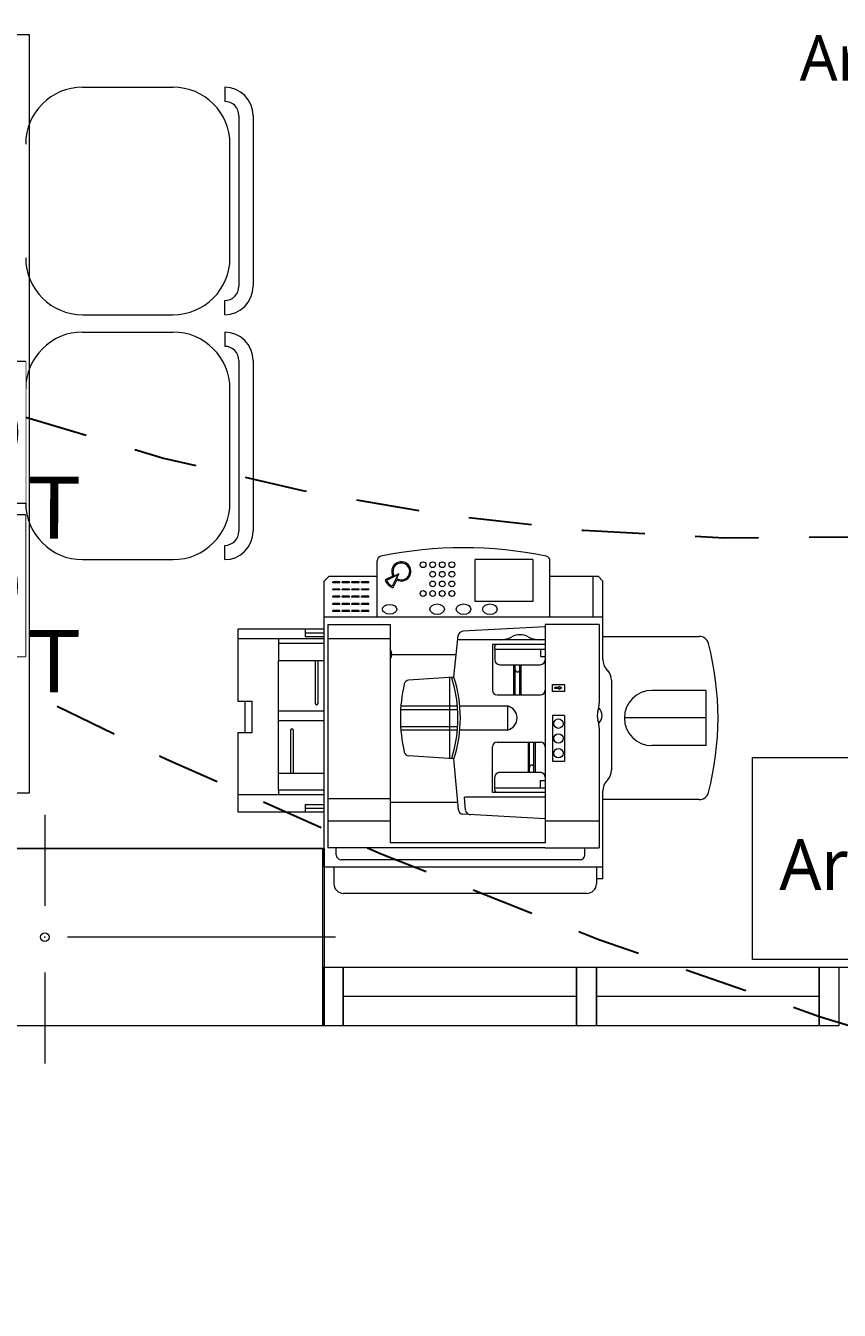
# Model space of a CAD drawing. Header units: metres. Extents: x -17 to 101, y 0 to 79.
# Drawn here: x 61.72 to 63.33, y 22.271 to 24.811 of the extents above; entities that cross this region are included whole.
import ezdxf

# ---------------------------------------------------------------- set-up
doc = ezdxf.new("R2010")
doc.units = ezdxf.units.M
doc.set_wipeout_variables(frame=1)
doc.linetypes.add('CONTINUA', pattern=[0])
doc.linetypes.add('HIDDEN2', pattern=[0.1875, 0.125, -0.0625])
doc.layers.add('Cotas varias El', color=253, linetype='Continuous', lineweight=13)
doc.layers.add('TOMACORRIENTE', color=5, linetype='HIDDEN2', lineweight=30)
doc.styles.add('Generales', font='trebuc.ttf', dxfattribs={"height": 0.1})
doc.styles.add('Santa Rosa 1 50', font='trebuc.ttf')
doc.styles.add('style1', font='arial.ttf', dxfattribs={"height": 0.35})

# ---------------------------------------------------------------- blocks, each defined once
blk = doc.blocks.new('TOMACORRIENTE EN PISO')
at = {"layer": 'TOMACORRIENTE', "linetype": 'CONTINUA', "lineweight": 25}
blk.add_lwpolyline([(-0.1663, -0.1663), (0.1662, -0.1663), (0.1662, 0.1662), (-0.1663, 0.1662)], close=True, dxfattribs=at)
at = {"layer": 'TOMACORRIENTE', "color": 5, "linetype": 'CONTINUA', "style": 'style1', "text_generation_flag": 4}
blk.add_text('T', height=0.1466, rotation=179.8829, dxfattribs=at).set_placement((0.2959, -0.2513))
at = {"linetype": 'CONTINUA', "lineweight": 25}
blk.add_wipeout([(-0.1663, -0.1663), (0.1662, -0.1663), (0.1662, 0.1662), (-0.1663, 0.1662)], dxfattribs=at).dxf.layer = 'TOMACORRIENTE'
at = {"layer": 'TOMACORRIENTE', "color": 5, "linetype": 'CONTINUA', "lineweight": 25}
for p, q in [((-0.1421, 0.0364), (0.1422, 0.0358)), ((-0.1429, -0.0327), (0.1428, -0.0333))]:
    blk.add_line(p, q, dxfattribs=at)
blk.add_ellipse((0, 0), major_axis=(0.1039, 0.1035), ratio=1, start_param=5.497787, end_param=11.780972, dxfattribs=at)

msp = doc.modelspace()

# ---------------------------------------------------------------- linework, layer by layer
at = {"layer": 'Cotas varias El', "linetype": 'ByBlock'}
for p, q in [((61.8323, 24.6898), (62.0115, 24.6898)), ((62.1136, 24.6898), (62.1136, 24.6617)), ((62.1417, 24.6336), (62.1417, 24.2961)), ((62.1698, 24.6336), (62.1698, 24.2961)), ((62.124, 24.3523), (62.124, 24.5773)), ((62.1136, 24.2398), (62.1136, 24.268)), ((61.8323, 24.2398), (62.0115, 24.2398)), ((61.8323, 24.2055), (62.0115, 24.2055)), ((62.1136, 24.2055), (62.1136, 24.1774)), ((62.1417, 24.1492), (62.1417, 23.8117)), ((62.1698, 24.1492), (62.1698, 23.8117)), ((62.124, 23.868), (62.124, 24.093)), ((62.1136, 23.7555), (62.1136, 23.7836)), ((61.8323, 23.7555), (62.0115, 23.7555))]:
    msp.add_line(p, q, dxfattribs=at)
at = {"layer": 'Cotas varias El'}
for p, q in [((62.7229, 23.7558), (62.6089, 23.7558)), ((62.6089, 23.673), (62.6089, 23.7558)), ((62.7229, 23.7558), (62.7229, 23.673)), ((62.4151, 23.6418), (62.4151, 23.7529)), ((62.7571, 23.6418), (62.7571, 23.7529)), ((62.3106, 23.713), (62.3201, 23.7225)), ((62.3106, 23.1478), (62.3106, 23.713)), ((62.3201, 23.7225), (62.4151, 23.7225)), ((62.3272, 23.7097), (62.3272, 23.7116)), ((62.3414, 23.7116), (62.3272, 23.7116)), ((62.3414, 23.7097), (62.3272, 23.7097)), ((62.3414, 23.7097), (62.3414, 23.7116)), ((62.3604, 23.7116), (62.3462, 23.7116)), ((62.3462, 23.7097), (62.3462, 23.7116)), ((62.3604, 23.7097), (62.3462, 23.7097)), ((62.3604, 23.7097), (62.3604, 23.7116)), ((62.3652, 23.7097), (62.3652, 23.7116)), ((62.3794, 23.7116), (62.3652, 23.7116)), ((62.3794, 23.7097), (62.3652, 23.7097)), ((62.3794, 23.7097), (62.3794, 23.7116)), ((62.3842, 23.7097), (62.3842, 23.7116)), ((62.3984, 23.7116), (62.3842, 23.7116)), ((62.3984, 23.7097), (62.3842, 23.7097)), ((62.3984, 23.7097), (62.3984, 23.7116)), ((62.4464, 23.7231), (62.4307, 23.7154)), ((62.456, 23.7251), (62.4338, 23.7143)), ((62.456, 23.7251), (62.4451, 23.703)), ((62.4539, 23.7155), (62.4463, 23.6999)), ((62.4581, 23.7272), (62.4493, 23.7229)), ((62.4581, 23.7272), (62.4537, 23.7184)), ((62.7571, 23.7225), (62.8521, 23.7225)), ((62.8426, 23.6418), (62.8426, 23.7225)), ((62.8616, 23.713), (62.8521, 23.7225)), ((62.8616, 23.5577), (62.8616, 23.713)), ((62.3272, 23.6955), (62.3272, 23.6974)), ((62.3414, 23.6974), (62.3272, 23.6974)), ((62.3414, 23.6955), (62.3272, 23.6955)), ((62.3272, 23.6812), (62.3272, 23.6831)), ((62.3414, 23.6831), (62.3272, 23.6831)), ((62.3414, 23.6812), (62.3272, 23.6812)), ((62.3414, 23.6955), (62.3414, 23.6974)), ((62.3414, 23.6812), (62.3414, 23.6831)), ((62.3604, 23.6974), (62.3462, 23.6974)), ((62.3462, 23.6955), (62.3462, 23.6974)), ((62.3604, 23.6955), (62.3462, 23.6955)), ((62.3604, 23.6831), (62.3462, 23.6831)), ((62.3462, 23.6812), (62.3462, 23.6831)), ((62.3604, 23.6812), (62.3462, 23.6812)), ((62.3604, 23.6955), (62.3604, 23.6974)), ((62.3604, 23.6812), (62.3604, 23.6831)), ((62.3652, 23.6955), (62.3652, 23.6974)), ((62.3794, 23.6974), (62.3652, 23.6974)), ((62.3794, 23.6955), (62.3652, 23.6955)), ((62.3652, 23.6812), (62.3652, 23.6831)), ((62.3794, 23.6831), (62.3652, 23.6831)), ((62.3794, 23.6812), (62.3652, 23.6812)), ((62.3794, 23.6955), (62.3794, 23.6974)), ((62.3794, 23.6812), (62.3794, 23.6831)), ((62.3842, 23.6955), (62.3842, 23.6974)), ((62.3984, 23.6974), (62.3842, 23.6974)), ((62.3984, 23.6955), (62.3842, 23.6955)), ((62.3842, 23.6812), (62.3842, 23.6831)), ((62.3984, 23.6831), (62.3842, 23.6831)), ((62.3984, 23.6812), (62.3842, 23.6812)), ((62.3984, 23.6955), (62.3984, 23.6974)), ((62.3984, 23.6812), (62.3984, 23.6831)), ((62.3272, 23.667), (62.3272, 23.6689)), ((62.3414, 23.6689), (62.3272, 23.6689)), ((62.3414, 23.667), (62.3272, 23.667)), ((62.3272, 23.6527), (62.3272, 23.6546)), ((62.3414, 23.6546), (62.3272, 23.6546)), ((62.3414, 23.6527), (62.3272, 23.6527)), ((62.3414, 23.667), (62.3414, 23.6689)), ((62.3414, 23.6527), (62.3414, 23.6546)), ((62.3604, 23.6689), (62.3462, 23.6689)), ((62.3462, 23.667), (62.3462, 23.6689)), ((62.3604, 23.667), (62.3462, 23.667)), ((62.3604, 23.6546), (62.3462, 23.6546)), ((62.3462, 23.6527), (62.3462, 23.6546)), ((62.3604, 23.6527), (62.3462, 23.6527)), ((62.3604, 23.667), (62.3604, 23.6689)), ((62.3604, 23.6527), (62.3604, 23.6546)), ((62.3652, 23.667), (62.3652, 23.6689)), ((62.3794, 23.6689), (62.3652, 23.6689)), ((62.3794, 23.667), (62.3652, 23.667)), ((62.3652, 23.6527), (62.3652, 23.6546)), ((62.3794, 23.6546), (62.3652, 23.6546)), ((62.3794, 23.6527), (62.3652, 23.6527)), ((62.3794, 23.667), (62.3794, 23.6689)), ((62.3794, 23.6527), (62.3794, 23.6546)), ((62.3842, 23.667), (62.3842, 23.6689)), ((62.3984, 23.6689), (62.3842, 23.6689)), ((62.3984, 23.667), (62.3842, 23.667)), ((62.3842, 23.6527), (62.3842, 23.6546)), ((62.3984, 23.6546), (62.3842, 23.6546)), ((62.3984, 23.6527), (62.3842, 23.6527)), ((62.3984, 23.667), (62.3984, 23.6689)), ((62.3984, 23.6527), (62.3984, 23.6546)), ((62.7229, 23.673), (62.6089, 23.673)), ((62.8616, 23.6418), (62.3106, 23.6418)), ((62.3175, 23.6275), (62.3175, 23.1858)), ((62.3175, 23.6275), (62.441, 23.6275)), ((62.441, 23.6275), (62.441, 23.1953)), ((62.7476, 23.6275), (62.7476, 23.1953)), ((62.8547, 23.6275), (62.7476, 23.6275)), ((62.8547, 23.6275), (62.8547, 23.4717)), ((62.1396, 23.618), (62.1396, 23.4755)), ((62.3106, 23.618), (62.1396, 23.618)), ((62.2726, 23.618), (62.2726, 23.6038)), ((62.2726, 23.6109), (62.3106, 23.6109)), ((62.2726, 23.6038), (62.3106, 23.6038)), ((62.5671, 23.523), (62.5757, 23.6052)), ((62.7476, 23.6228), (62.5846, 23.6137)), ((62.8615, 23.6038), (63.0524, 23.6038)), ((62.3106, 23.599), (62.1396, 23.599)), ((62.2203, 23.599), (62.2203, 23.5563)), ((62.2203, 23.599), (62.2203, 23.5895)), ((62.3106, 23.5895), (62.2203, 23.5895)), ((62.441, 23.599), (62.3175, 23.599)), ((62.7476, 23.5971), (62.5749, 23.5971)), ((62.6431, 23.5876), (62.6431, 23.4974)), ((62.6478, 23.5876), (62.6431, 23.5876)), ((62.7476, 23.5876), (62.6478, 23.5876)), ((62.6478, 23.5781), (62.6478, 23.5829)), ((62.6478, 23.5781), (62.6478, 23.5572)), ((62.6478, 23.5781), (62.7476, 23.5781)), ((62.7381, 23.5781), (62.7381, 23.5639)), ((62.2203, 23.333), (62.2203, 23.5563)), ((62.2203, 23.5563), (62.3106, 23.5563)), ((62.2934, 23.4708), (62.2934, 23.5563)), ((62.2981, 23.5563), (62.2981, 23.4708)), ((62.4443, 23.568), (62.5718, 23.568)), ((62.7381, 23.5639), (62.7476, 23.5639)), ((62.6573, 23.5477), (62.7381, 23.5477)), ((62.6858, 23.4879), (62.6858, 23.5477)), ((62.6884, 23.4879), (62.6884, 23.5477)), ((62.6974, 23.4879), (62.6974, 23.5477)), ((62.7001, 23.4879), (62.7001, 23.5477)), ((62.8713, 23.5359), (62.8689, 23.5387)), ((62.5671, 23.523), (62.4774, 23.517)), ((62.5588, 23.3621), (62.5588, 23.5225)), ((62.7618, 23.4945), (62.7618, 23.5088)), ((62.7618, 23.5088), (62.7856, 23.5088)), ((62.7668, 23.5007), (62.7668, 23.5026)), ((62.775, 23.5026), (62.7668, 23.5026)), ((62.775, 23.5007), (62.7668, 23.5007)), ((62.775, 23.5026), (62.775, 23.5049)), ((62.7806, 23.5017), (62.775, 23.5049)), ((62.7806, 23.5017), (62.775, 23.4985)), ((62.775, 23.4985), (62.775, 23.5007)), ((62.7856, 23.5088), (62.7856, 23.4945)), ((62.8787, 23.5169), (62.8787, 23.3392)), ((62.1396, 23.4755), (62.1538, 23.4755)), ((62.1538, 23.4138), (62.1538, 23.4755)), ((62.1538, 23.4755), (62.1681, 23.4755)), ((62.1681, 23.4138), (62.1681, 23.4755)), ((62.6526, 23.4879), (62.7381, 23.4879)), ((62.7856, 23.4945), (62.7618, 23.4945)), ((63.0658, 23.4969), (62.9589, 23.4969)), ((63.0658, 23.3877), (63.0658, 23.4969)), ((62.2203, 23.4565), (62.3106, 23.4565)), ((62.4615, 23.4589), (62.5745, 23.4589)), ((62.574, 23.466), (62.462, 23.466)), ((62.6737, 23.466), (62.5787, 23.466)), ((62.6737, 23.4185), (62.6737, 23.466)), ((62.2203, 23.4375), (62.3106, 23.4375)), ((62.4615, 23.4257), (62.5745, 23.4257)), ((62.7618, 23.447), (62.7618, 23.3568)), ((62.7856, 23.447), (62.7618, 23.447)), ((62.7856, 23.447), (62.7856, 23.3568)), ((63.0658, 23.4423), (62.9043, 23.4423)), ((62.1396, 23.4138), (62.1396, 23.257)), ((62.1396, 23.4138), (62.1538, 23.4138)), ((62.1538, 23.4138), (62.1681, 23.4138)), ((62.2441, 23.333), (62.2441, 23.4185)), ((62.2488, 23.4185), (62.2488, 23.333)), ((62.574, 23.4185), (62.462, 23.4185)), ((62.6737, 23.4185), (62.5787, 23.4185)), ((62.8547, 23.4224), (62.8547, 23.1858)), ((62.6431, 23.295), (62.6431, 23.3853)), ((62.6526, 23.3948), (62.7381, 23.3948)), ((62.7138, 23.3948), (62.7138, 23.3349)), ((62.7164, 23.3349), (62.7164, 23.3948)), ((62.7254, 23.3349), (62.7254, 23.3948)), ((62.7281, 23.3948), (62.7281, 23.3349)), ((63.0658, 23.3877), (62.9589, 23.3877)), ((62.5671, 23.3615), (62.4774, 23.3676)), ((62.5759, 23.2605), (62.5671, 23.3615)), ((62.7618, 23.3568), (62.7856, 23.3568)), ((62.2203, 23.333), (62.3106, 23.333)), ((62.2203, 23.2998), (62.2203, 23.333)), ((62.6478, 23.3045), (62.6478, 23.3254)), ((62.6573, 23.3349), (62.7381, 23.3349)), ((62.2203, 23.2998), (62.2203, 23.2903)), ((62.3106, 23.2998), (62.2203, 23.2998)), ((62.6478, 23.2998), (62.6478, 23.3045)), ((62.6478, 23.3045), (62.7476, 23.3045)), ((62.7381, 23.3188), (62.7476, 23.3188)), ((62.7381, 23.3045), (62.7381, 23.3188)), ((62.8616, 23.1243), (62.8616, 23.2984)), ((62.8689, 23.3174), (62.8713, 23.3202)), ((62.3106, 23.2903), (62.1396, 23.2903)), ((62.2726, 23.2713), (62.3106, 23.2713)), ((62.2726, 23.2713), (62.2726, 23.257)), ((62.441, 23.2827), (62.3175, 23.2827)), ((62.441, 23.276), (62.5745, 23.276)), ((62.7476, 23.2855), (62.588, 23.2855)), ((62.5902, 23.2597), (62.588, 23.2855)), ((62.6478, 23.295), (62.6431, 23.295)), ((62.7476, 23.295), (62.6478, 23.295)), ((63.0524, 23.2808), (62.8615, 23.2808)), ((62.1396, 23.257), (62.3106, 23.257)), ((62.2726, 23.2642), (62.3106, 23.2642)), ((62.7476, 23.2428), (62.5848, 23.2518)), ((62.441, 23.238), (62.3175, 23.238)), ((62.8547, 23.238), (62.7476, 23.238)), ((62.7476, 23.1953), (62.441, 23.1953)), ((62.7476, 23.1858), (62.3175, 23.1858)), ((62.3343, 23.1715), (62.3343, 23.1858)), ((62.7476, 23.1858), (62.8547, 23.1858)), ((62.8262, 23.1715), (62.8262, 23.1858)), ((62.3106, 23.1478), (62.8616, 23.1478)), ((62.3296, 23.1478), (62.3296, 23.1145)), ((62.8167, 23.162), (62.3438, 23.162)), ((62.849, 23.1478), (62.849, 23.1145)), ((62.8616, 23.1243), (62.849, 23.1243)), ((62.83, 23.0955), (62.3486, 23.0955))]:
    msp.add_line(p, q, dxfattribs=at)
at = {"layer": 'Cotas varias El', "linetype": 'Continuous'}
for p, q in [((61.7577, 23.2505), (61.7577, 23.0705)), ((62.3327, 23.0089), (61.8027, 23.0089)), ((62.3476, 22.9489), (62.3076, 22.9489)), ((62.3076, 22.8339), (62.3076, 22.9489)), ((62.3476, 22.9489), (62.3076, 22.9489)), ((62.3076, 22.9489), (62.3076, 22.8339)), ((62.3477, 22.9489), (62.3077, 22.9489)), ((62.3077, 22.8339), (62.3077, 22.9489)), ((62.3477, 22.9489), (62.3077, 22.9489)), ((62.3077, 22.9489), (62.3077, 22.8339)), ((62.3476, 22.9489), (62.3476, 22.8339)), ((62.3476, 22.8339), (62.3476, 22.9489)), ((62.3476, 22.8339), (62.3476, 22.9489)), ((62.8094, 22.9489), (62.3476, 22.9489)), ((62.3477, 22.9489), (62.3477, 22.8339)), ((62.3477, 22.8339), (62.3477, 22.9489)), ((62.3477, 22.8339), (62.3477, 22.9489)), ((62.8094, 22.9489), (62.3477, 22.9489)), ((62.8494, 22.9489), (62.8094, 22.9489)), ((62.8094, 22.8339), (62.8094, 22.9489)), ((62.8494, 22.9489), (62.8094, 22.9489)), ((62.8094, 22.9489), (62.8094, 22.8339)), ((62.8494, 22.9489), (62.8094, 22.9489)), ((62.8094, 22.8339), (62.8094, 22.9489)), ((62.8494, 22.9489), (62.8094, 22.9489)), ((62.8094, 22.9489), (62.8094, 22.8339)), ((63.3111, 22.9489), (62.8494, 22.9489)), ((62.8494, 22.9489), (62.8494, 22.8339)), ((62.8494, 22.8339), (62.8494, 22.9489)), ((62.8494, 22.8339), (62.8494, 22.9489)), ((63.3111, 22.9489), (62.8494, 22.9489)), ((62.8494, 22.9489), (62.8494, 22.8339)), ((62.8494, 22.8339), (62.8494, 22.9489)), ((62.8494, 22.8339), (62.8494, 22.9489)), ((63.2895, 22.8339), (63.2895, 22.9489)), ((63.3295, 22.9489), (63.2895, 22.9489)), ((63.2895, 22.9489), (63.2895, 22.8339)), ((63.2895, 22.8339), (63.2895, 22.9489)), ((63.3295, 22.9489), (63.2895, 22.9489)), ((63.2895, 22.9489), (63.2895, 22.8339)), ((63.3295, 22.8339), (63.3295, 22.9489)), ((63.7912, 22.9489), (63.3295, 22.9489)), ((61.7577, 22.9389), (61.7577, 22.7589)), ((62.8094, 22.8914), (62.3476, 22.8914)), ((62.8094, 22.8914), (62.3477, 22.8914)), ((63.2895, 22.8914), (62.8494, 22.8914)), ((63.2895, 22.8914), (62.8494, 22.8914)), ((62.3076, 22.8339), (62.3476, 22.8339)), ((62.3076, 22.8339), (62.3476, 22.8339)), ((62.3077, 22.8339), (62.3477, 22.8339)), ((62.3077, 22.8339), (62.3477, 22.8339)), ((62.3476, 22.8339), (62.8094, 22.8339)), ((62.3477, 22.8339), (62.8094, 22.8339)), ((62.8094, 22.8339), (62.8494, 22.8339)), ((62.8094, 22.8339), (62.8494, 22.8339)), ((62.8094, 22.8339), (62.8494, 22.8339)), ((62.8094, 22.8339), (62.8494, 22.8339)), ((62.8494, 22.8339), (63.3111, 22.8339)), ((62.8494, 22.8339), (63.3111, 22.8339)), ((63.2895, 22.8339), (63.3295, 22.8339)), ((63.2895, 22.8339), (63.3295, 22.8339))]:
    msp.add_line(p, q, dxfattribs=at)
at = {"layer": 'Cotas varias El'}
for points in [[(61.1264, 23.2939), (61.1264, 24.7939), (61.7264, 24.7939), (61.7264, 23.2939), (61.1264, 23.2939)], [(63.5577, 22.9644), (63.1577, 22.9644), (63.1577, 23.3644), (63.5577, 23.3644), (63.5577, 22.9644)], [(61.2077, 22.9539), (61.2077, 23.1839), (62.3106, 23.1839), (62.3106, 22.8339)]]:
    msp.add_lwpolyline(points, dxfattribs=at)
at = {"layer": 'Cotas varias El', "linetype": 'Continuous'}
msp.add_lwpolyline([(61.2077, 22.8339), (62.3077, 22.8339), (62.3077, 23.1839), (61.2077, 23.1839)], close=True, dxfattribs=at)
at = {"layer": 'Cotas varias El'}
for centre, radius in [((62.506, 23.7455), 0.0057), ((62.525, 23.7455), 0.0057), ((62.525, 23.7265), 0.0057), ((62.544, 23.7455), 0.0057), ((62.544, 23.7265), 0.0057), ((62.563, 23.7455), 0.0057), ((62.563, 23.7265), 0.0057), ((62.525, 23.7075), 0.0057), ((62.544, 23.7075), 0.0057), ((62.563, 23.7075), 0.0057), ((62.506, 23.6885), 0.0057), ((62.525, 23.6885), 0.0057), ((62.544, 23.6885), 0.0057), ((62.563, 23.6885), 0.0057), ((62.7737, 23.4311), 0.0093), ((62.7737, 23.4019), 0.0093), ((62.7737, 23.3727), 0.0093)]:
    msp.add_circle(centre, radius, dxfattribs=at)
at = {"layer": 'Cotas varias El', "linetype": 'Continuous'}
msp.add_circle((61.7577, 23.0089), 0.00871, dxfattribs=at)
at = {"layer": 'Cotas varias El', "linetype": 'ByBlock'}
for centre, radius, start, end in [((61.8323, 24.5773), 0.1125, 90, 180), ((62.0115, 24.5773), 0.1125, 0, 90), ((62.1136, 24.6336), 0.0562, 0, 90), ((62.1136, 24.6336), 0.0281, 0, 90), ((61.8323, 24.3523), 0.1125, 180, 270), ((62.0115, 24.3523), 0.1125, 270, 0), ((62.1136, 24.2961), 0.0562, 270, 0), ((62.1136, 24.2961), 0.0281, 270, 0), ((61.8323, 24.093), 0.1125, 90, 180), ((62.0115, 24.093), 0.1125, 0, 90), ((62.1136, 24.1492), 0.0562, 0, 90), ((62.1136, 24.1492), 0.0281, 0, 90), ((61.8323, 23.868), 0.1125, 180, 270), ((62.0115, 23.868), 0.1125, 270, 0), ((62.1136, 23.8117), 0.0562, 270, 0), ((62.1136, 23.8117), 0.0281, 270, 0)]:
    msp.add_arc(centre, radius, start, end, dxfattribs=at)
at = {"layer": 'Cotas varias El'}
for centre, radius, start, end in [((62.4246, 23.7529), 0.0095, 101.7773, 180), ((62.5861, 22.9783), 0.8007, 78.2227, 101.7773), ((62.7476, 23.7529), 0.0095, 0, 78.2227), ((62.463, 23.7322), 0.019, 241.3146, 208.6797), ((62.463, 23.7322), 0.0166, 236.0112, 213.984), ((62.456, 23.7251), 0.0271, 201.0621, 248.9264), ((62.456, 23.7251), 0.0247, 206.0945, 243.894), ((62.5852, 23.6043), 0.0095, 93.1798, 173.991), ((62.6587, 23.6446), 0.0475, 270, 298.6489), ((62.6977, 23.5733), 0.0337, 61.3511, 118.6489), ((62.7366, 23.6446), 0.0475, 241.3511, 270), ((63.0524, 23.5848), 0.019, 14.553, 90), ((62.4292, 23.568), 0.0151, 321.0375, 38.9625), ((62.6526, 23.5829), 0.00475, 90, 180), ((62.5034, 23.4423), 0.5861, 345.447, 14.553), ((62.6573, 23.5572), 0.0095, 180, 270), ((62.7381, 23.5572), 0.0095, 270, 0), ((62.8901, 23.5577), 0.0285, 180, 221.9872), ((62.6929, 23.538), 0.00449, 180, 0), ((62.8502, 23.5169), 0.0285, 0, 41.9872), ((62.7569, 23.4423), 0.2958, 166.8274, 193.1726), ((62.4781, 23.5075), 0.0095, 93.845, 166.8274), ((62.3175, 23.4423), 0.2576, 342.0731, 17.9269), ((62.3175, 23.4423), 0.2623, 342.0731, 17.9269), ((62.6526, 23.4974), 0.0095, 180, 270), ((62.7381, 23.4974), 0.0095, 270, 0), ((62.9589, 23.4423), 0.0546, 90, 270), ((62.2957, 23.4708), 0.00237, 180, 0), ((62.6674, 23.4423), 0.0246, 284.8924, 75.1076), ((62.8765, 23.447), 0.0261, 160.4461, 199.5539), ((62.8072, 23.4717), 0.0475, 340.4461, 0), ((62.8399, 23.447), 0.0205, 312.4042, 47.5958), ((62.8072, 23.4224), 0.0475, 0, 19.5539), ((62.2464, 23.4185), 0.00238, 0, 180), ((62.4781, 23.377), 0.0095, 193.1726, 266.155), ((62.6526, 23.3853), 0.0095, 90, 180), ((62.7381, 23.3853), 0.0095, 0, 90), ((62.7209, 23.3447), 0.00449, 0, 180), ((62.6573, 23.3254), 0.0095, 90, 180), ((62.7381, 23.3254), 0.0095, 0, 90), ((62.8502, 23.3392), 0.0285, 318.0128, 0), ((62.6526, 23.2998), 0.00475, 180, 270), ((62.8901, 23.2984), 0.0285, 138.0128, 180), ((63.0524, 23.2998), 0.019, 270, 345.447), ((62.5853, 23.2613), 0.0095, 184.9697, 266.8202), ((62.5997, 23.2605), 0.0095, 184.9697, 266.8202), ((62.3438, 23.1715), 0.0095, 180, 270), ((62.8167, 23.1715), 0.0095, 270, 0), ((62.3486, 23.1145), 0.019, 180, 270), ((62.83, 23.1145), 0.019, 270, 0)]:
    msp.add_arc(centre, radius, start, end, dxfattribs=at)
for centre, ratio in [((62.4398, 23.6574), 0.666667), ((62.5338, 23.6574), 0.733333), ((62.5861, 23.6574), 0.733333), ((62.6383, 23.6574), 0.733333)]:
    msp.add_ellipse(centre, major_axis=(0.0143, 0), ratio=ratio, dxfattribs=at)
at = {"layer": 'Cotas varias El', "linetype": 'Continuous'}
msp.add_point((61.7577, 23.0089), dxfattribs=at)

# ---------------------------------------------------------------- texts
at = {"layer": 'Cotas varias El'}
for s, width, heights, insert, char_height, attachment_point, style in [('\\pi1.9703;{\\fSwis721 Ex BT|b1|i0|c0|p34;\\H0.76555x;\\LSECRETARIA Y \\P\\pi1.7939;SALA DE ESPERA\\H1.3062x;\\P\\pi1.6449;\\fTrebuchet MS|b0|i0|c0|p34;\\H0.43062x;\\lPISO PORCELANATO ANTIDESLIZANTE 60X60CM\\P\\pi2.9295;\\P\\pi2.5345;Area:12.62 m²}', 5.859027, [0], (60.7167, 25.6262), 0.209, 1, 'Santa Rosa 1 50'), ('Arch', 0.115, [0.1165], (63.491, 23.2023), 0.1, 3, 'Generales')]:
    msp.add_mtext_dynamic_manual_height_columns(s, width=width, gutter_width=1, heights=heights, dxfattribs=dict(at, insert=insert, char_height=char_height, attachment_point=attachment_point, style=style))

# ---------------------------------------------------------------- next in the draw order: block references
at = {"layer": 'TOMACORRIENTE', "lineweight": 25, "xscale": 0.8382000000000001, "yscale": 0.8382000000000001, "zscale": 0.8382000000000001}
msp.add_blockref('TOMACORRIENTE EN PISO', (61.5799, 23.7039, -0.0424), dxfattribs=at)

# ---------------------------------------------------------------- next in the draw order: linework, layer by layer
at = {"layer": 'TOMACORRIENTE', "lineweight": 25}
for centre, radius, start, end in [((63.2119, 28.5612, 0.0849), 4.7636, 251.7474, 305.6554), ((66.9418, 34.0293), 11.7584, 242.87067, 278.90779)]:
    msp.add_arc(centre, radius, start, end, dxfattribs=at)

# ---------------------------------------------------------------- next in the draw order: block references
at = {"layer": 'TOMACORRIENTE', "lineweight": 25, "xscale": 0.8382000000000001, "yscale": 0.8382000000000001, "zscale": 0.8382000000000001}
msp.add_blockref('TOMACORRIENTE EN PISO', (61.5804, 24.0073), dxfattribs=at)

doc.saveas('drawing.dxf')
